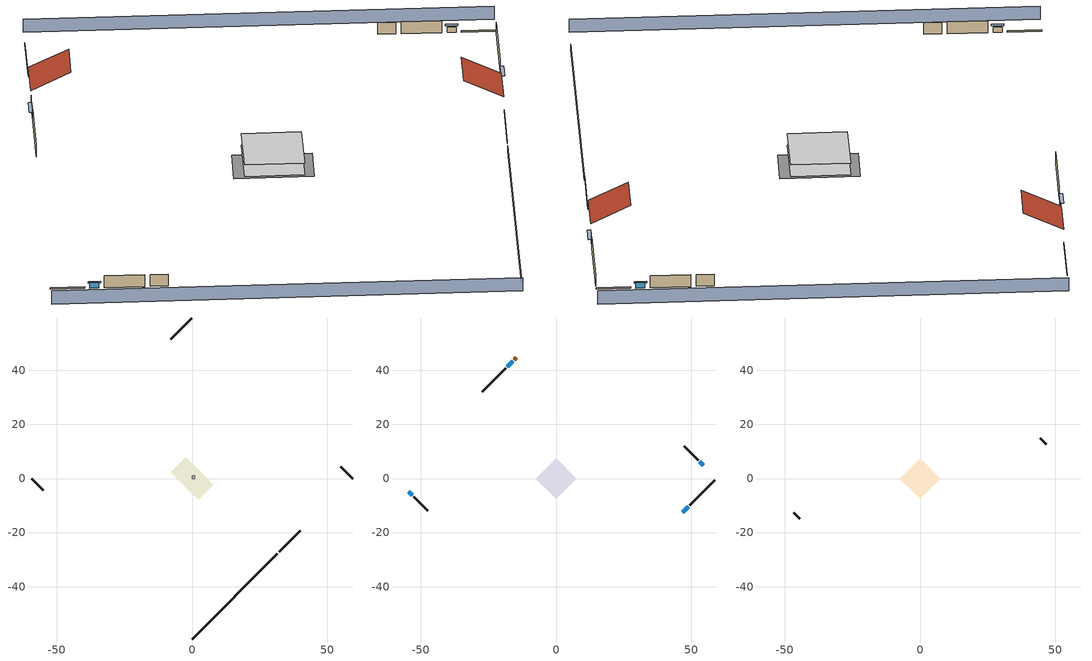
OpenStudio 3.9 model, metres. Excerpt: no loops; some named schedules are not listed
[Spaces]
crawlspace - vented 1
 floor foundation (Slab1 construction): -7.88,2.26 -2.26,7.88 7.88,-2.26 2.26,-7.88 z-0.91
 wall outside (RimJoist1 construction): 32.19,-27.17 39.99,-19.37 z0.3:0.61
 wall outside (RimJoist2 construction): -59.36,0 -55.03,-4.33 z0.3:0.61
 wall outside (RimJoist3 construction): 0,59.36 -7.8,51.56 z0.3:0.61
 wall outside (RimJoist4 construction): 59.36,0 55.03,4.33 z0.3:0.61
 wall foundation (FoundationWall1 construction): 0,-59.36 31.53,-27.83 z-0.91:0.3
furnace airloop ret air space
 floor adiabatic (AdiabaticConst): 0,0 0,1 1,1 1,0 z0
 wall adiabatic (AdiabaticConst): 0,1 0,0 1,0 1,1 0,1 z0:1
 ceiling adiabatic (AdiabaticConst): 1,0 1,1 0,1 0,0 z1
conditioned space 1
 floor to crawlspace - vented 1 (Floor1 construction): -7.55,0 0,7.55 7.55,0 0,-7.55 z0.3
 wall outside (Wall1 construction): 49.48,-9.88 58.7,-0.66 z0.3:2.74
 wall outside (Wall2 construction): -52.55,-6.8 -47.43,-11.93 z0.3:2.74
 wall outside (Wall3 construction): -18.6,40.76 -27.28,32.08 z0.3:2.74
 wall outside (Wall4 construction): 52.55,6.8 47.43,11.93 z0.3:2.74
 wall outside (AdiabaticWallConstruction): 46.95,-12.41 48.83,-10.53 / -16.07,43.29 -17.94,41.42 z0.3:1.49; -54.37,-4.99 -53.21,-6.15 / 54.37,4.99 53.21,6.15 z0.3:1.37
 wall outside (AdiabaticWallConstruction 1): -14.76,44.6 -15.41,43.95 z0.3:2.34
 window (WindowConstruction): 46.95,-12.41 48.82,-10.53 z0.3:1.49
 window (WindowConstruction 1): -54.37,-4.99 -53.21,-6.15 z0.3:1.37
 window (WindowConstruction 2): -16.07,43.29 -17.94,41.42 z0.3:1.49
 window (WindowConstruction 3): 54.37,4.99 53.21,6.15 z0.3:1.37
 door (Door): -14.76,44.59 -15.41,43.95 z0.3:2.34
attic - vented 1
 floor to conditioned space 1 (Floor2 construction Reversed): -7.55,0 0,7.55 7.55,0 0,-7.55 z2.74
 wall outside (Wall5 construction): -46.77,-12.58 -44.48,-14.88 z0.3:2.74
 wall outside (Wall6 construction): 46.77,12.58 44.48,14.88 z0.3:2.74
 roof outside (Roof1 construction): 46.29,-13.06,2.74 41.24,-8.01,6.31 35.6,-13.66,6.31 40.65,-18.71,2.74
 roof outside (Roof2 construction): -14.11,45.25,2.74 -9.06,40.2,6.31 -3.41,45.85,6.31 -8.46,50.9,2.74
shading: 62.59,3.23 3.23,62.59 / -62.59,-3.23 -3.23,-62.59 z0:2.74; 49.04,-10.32 46.74,-12.62 47.17,-13.05 49.47,-10.75 z1.8; -53,-6.36 -54.58,-4.77 -55.02,-5.2 -53.43,-6.79 z1.68; -18.16,41.2 -15.85,43.51 -16.28,43.94 -18.59,41.63 z1.8; 53,6.36 54.58,4.77 55.02,5.2 53.43,6.79 z1.68
[Site]
Portland Intl Arpt_OR: Latitude {deg}=45.59; Longitude {deg}=-122.6; Time Zone {hr}=-8; Elevation {m}=33; Terrain=Suburbs; Keep Site Location Information=Yes
[Site:GroundTemperature:Shallow]
10.2558, 8.96328, 8.85977, 9.47314, 11.9355, 14.3863, 16.5111, 17.8571, 17.9714, 16.8767, 14.8061, 12.4304
[Site:WaterMainsTemperature]
Calculation Method=Schedule; Temperature Schedule=mains temperature schedule
[Building]
Building 1
[Material] Roughness=Rough
Name | Thickness {m} | Conductivity {W/m-K} | Density {kg/m3} | Specific Heat {J/kg-K} | Thermal Absorptance | Solar Absorptance | Visible Absorptance
asphalt or fiberglass shingles | 0.00635 | 0.162714 | 1121.4 | 1465.45 | 0.9 | 0.85 | 0.85
roof rigid ins | 0.00281632 | 0.029427 | 32.04 | 1214.23 | 0.9 | 0.7 | 0.7
osb sheathing 0.5 in. | 0.0127 | 0.115458 | 512.64 | 1214.23 | 0.9 | 0.6 | 0.6
vinyl siding | 0.009525 | 0.089435 | 177.822 | 1046.75 | 0.9 | 0.5 | 0.5
osb sheathing 0.5 in. 1 | 0.0127 | 0.115458 | 512.64 | 1214.23 | 0.9 | 0.7 | 0.7
wall stud and cavity | 0.1397 | 0.549615 | 139.0536 | 1170.24 | 0.9 | 0.7 | 0.7
gypsum board | 0.0127 | 0.160291 | 801 | 837.4 | 0.9 | 0.6 | 0.6
wall stud and cavity 1 | 0.1397 | 0.419005 | 139.0536 | 1170.24 | 0.9 | 0.6 | 0.6
rim joist stud and cavity | 0.0508 | 0.178289 | 50.32683 | 1063.81 | 0.9 | 0.6 | 0.6
floor stud and cavity | 0.1397 | 0.923637 | 92.3553 | 1139.71 | 0.9 | 0.7 | 0.7
osb sheathing 0.75 in. | 0.01905 | 0.115458 | 512.64 | 1214.23 | 0.9 | 0.7 | 0.7
floor covering | 0.0127 | 0.0433444 | 54.468 | 1339.84 | 0.9 | 0.6 | 0.6
ceiling loosefill ins | 0.0846667 | 0.0480833 | 16.02 | 1046.75 | 0.9 | 0.7 | 0.7
ceiling stud and cavity | 0.1397 | 0.0920385 | 65.682 | 1177.47 | 0.9 | 0.7 | 0.7
concrete 8.0 in. | 0.2032 | 1.803125 | 2242.8 | 837.4 | 0.9 | 0.7 | 0.7
soil 0.5 in. | 0.0127 | 1.3848 | 1842.3 | 418.7 | 0.9 | 0.7 | 0.7
wood siding; wood siding 1 | 0.0254 | 0.102417 | 544.68 | 1172.36
wall rigid ins | 0.512978 | 0.029427 | 32.04 | 1214.23 | 0.9 | 0.7 | 0.7
wall stud and cavity 2 | 0.0889 | 0.380278 | 52.3479 | 1209.89 | 0.9 | 0.7 | 0.7
door material | 0.04445 | 0.0612267 | 512.64 | 1214.23 | 0.9 | 0.7 | 0.7
wall stud and cavity 3 | 0.0889 | 0.391764 | 83.0341 | 1211.67 | 0.9 | 0.7 | 0.7
furniture material conditioned space 1 | 0.1524 | 0.115458 | 640.8 | 1214.23 | 0.9 | 0.6 | 0.6
[Construction]
Roof1 construction; Roof2 construction: asphalt or fiberglass shingles, roof rigid ins, osb sheathing 0.5 in.
Wall1 construction; Wall2 construction; Wall3 construction; Wall4 construction: vinyl siding, osb sheathing 0.5 in. 1, wall stud and cavity, gypsum board
Wall5 construction; Wall6 construction: vinyl siding, osb sheathing 0.5 in. 1, wall stud and cavity 1
RimJoist1 construction; RimJoist2 construction; RimJoist3 construction; RimJoist4 construction: vinyl siding, rim joist stud and cavity
Floor1 construction: floor stud and cavity, osb sheathing 0.75 in., floor covering
Floor2 construction Reversed: gypsum board, ceiling stud and cavity, ceiling loosefill ins
FoundationWall1 construction: concrete 8.0 in.
Slab1 construction: soil 0.5 in.
WindowConstruction; WindowConstruction 1; WindowConstruction 2; WindowConstruction 3: WindowMaterial
AdiabaticWallConstruction: wood siding, wall rigid ins, wall stud and cavity 2, gypsum board
Door: door material
AdiabaticWallConstruction 1: wood siding 1, wall rigid ins, wall stud and cavity 2, gypsum board
PartitionWallConstruction: gypsum board, wall stud and cavity 3, gypsum board
furniture construction conditioned space 1: furniture material conditioned space 1
AdiabaticConst: Adiabatic
[WindowMaterial:SimpleGlazingSystem]
WindowMaterial: U-Factor {W/m2-K}=2.78222; Solar Heat Gain Coefficient=0.56
[Material:NoMass]
Adiabatic: Roughness=Rough; Thermal Resistance {m2-K/W}=176.1
[ThermalZone] Multiplier=1; Use Ideal Air Loads=No
Name | Volume {m3} | Thermostat
conditioned space | 278.185 | conditioned space temperature setpoint
attic - vented | 90.8252
crawlspace - vented | 139.092
furnace airloop ret air zone | 1
[Sizing:Zone] Zone Cooling Design Supply Air Temperature Input Method=SupplyAirTemperature; Zone Cooling Design Supply Air Temperature {C}=14; Zone Cooling Design Supply Air Temperature Difference {deltaC}=11.11; Zone Heating Design Supply Air Temperature Input Method=SupplyAirTemperature; Zone Heating Design Supply Air Temperature {C}=40; Zone Heating Design Supply Air Temperature Difference {deltaC}=11.11; Zone Cooling Design Supply Air Humidity Ratio {kg-H2O/kg-air}=0.0085; Zone Heating Design Supply Air Humidity Ratio {kg-H2O/kg-air}=0.008; Cooling Design Air Flow Method=DesignDay; Heating Design Air Flow Method=DesignDay; Account for Dedicated Outdoor Air System=No; Dedicated Outdoor Air System Control Strategy=NeutralSupplyAir; Dedicated Outdoor Air Low Setpoint Temperature for Design {C}=autosize; Dedicated Outdoor Air High Setpoint Temperature for Design {C}=autosize; Zone Load Sizing Method=Sensible Load Only No Latent Load; Zone Latent Cooling Design Supply Air Humidity Ratio Input Method=HumidityRatioDifference; Zone Cooling Design Supply Air Humidity Ratio Difference {kgWater/kgDryAir}=0.005; Zone Latent Heating Design Supply Air Humidity Ratio Input Method=HumidityRatioDifference; Zone Humidification Design Supply Air Humidity Ratio Difference {kgWater/kgDryAir}=0.005; Sizing Option=Coincident
attic - vented; crawlspace - vented; furnace airloop ret air zone
[Space]
Name | Thermal Zone | Volume {m3}
conditioned space 1 | conditioned space | 278.185
attic - vented 1 | attic - vented | 90.8252
crawlspace - vented 1 | crawlspace - vented | 139.092
furnace airloop ret air space | furnace airloop ret air zone
[ThermostatSetpoint:DualSetpoint]
conditioned space temperature setpoint: Heating Setpoint Temperature Schedule=heating setpoint; Cooling Setpoint Temperature Schedule=cooling setpoint; Temperature Difference Between Cutout And Setpoint {deltaC}=0
[Foundation:Kiva]
Foundation Kiva 1: Initial Indoor Air Temperature {C}=8.36103; Wall Height Above Grade {m}=0.3048; Wall Depth Below Slab {m}=0.2032
[Foundation:Kiva:Settings]
Soil Conductivity {W/m-K}=1.3848; Soil Density {kg/m3}=1842.3; Soil Specific Heat {J/kg-K}=418.7; Ground Solar Absorptivity=0.9; Ground Thermal Absorptivity=0.9; Ground Surface Roughness {m}=0.03; Far-Field Width {m}=40; Deep-Ground Boundary Condition=ZeroFlux; Deep-Ground Depth {m}=40; Minimum Cell Dimension {m}=0.2; Maximum Cell Growth Coefficient=3; Simulation Timestep=Timestep
[SurfaceProperty:ExposedFoundationPerimeter]
Slab1: Exposed Perimeter Calculation Method=TotalExposedPerimeter; Total Exposed Perimeter {m}=44.59224
[SurfaceProperty:IncidentSolarMultiplier] Incident Solar Multiplier=1; Incident Solar Multiplier Schedule=trans schedule winter=0.85 summer=0.7
Window1; Window2; Window3; Window4
[InternalMass:Definition] Design Level Calculation Method=SurfaceArea
Name | Construction | Surface Area {m2}
partition wall mass | PartitionWallConstruction | 114.085
furniture mass conditioned space 1 | furniture construction conditioned space 1 | 45.63397
[InternalMass] Space or SpaceType=conditioned space 1; Multiplier=1
Name | Internal Mass Definition
partition wall mass | partition wall mass
furniture mass conditioned space 1 | furniture mass conditioned space 1
[EnergyManagementSystem:Sensor]
Name | Output Variable or Output Meter Index Key | Output Variable or Output Meter
water_heater_T_set | water heater setpoint | Schedule Value
out_pb_s |  | Site Outdoor Air Barometric Pressure
out_wt_s |  | Site Outdoor Air Humidity Ratio
site_vw_s |  | Site Wind Speed
cool_season | cooling season schedule | Schedule Value
furnace_airloop_AH_MFR_s | Node 15 | System Node Mass Flow Rate
furnace_airloop_AH_VFR_s | Node 15 | System Node Current Density Volume Flow Rate
furnace_airloop_AH_Tout_s | Node 15 | System Node Temperature
furnace_airloop_AH_Wout_s | Node 15 | System Node Humidity Ratio
furnace_airloop_RA_T_s | Node 18 | System Node Temperature
furnace_airloop_Ra_W_s | Node 18 | System Node Humidity Ratio
furnace_airloop_0_DZ_T_s | crawlspace - vented | Zone Air Temperature
furnace_airloop_0_DZ_W_s | crawlspace - vented | Zone Mean Air Humidity Ratio
natural_vent_s | natural vent schedule | Schedule Value
htg_sp_s | heating setpoint | Schedule Value
clg_sp_s | cooling setpoint | Schedule Value
mech_vent_range_fan_0_sch_s | mech vent range fan 0 schedule | Schedule Value
mech_vent_bath_fan_0_sch_s | mech vent bath fan 0 schedule | Schedule Value
clothes_dryer_exhaust_0_sch_s | clothes_dryer | Schedule Value
htg_load_cond |  | Heating:EnergyTransfer:Zone:CONDITIONED SPACE
clg_load_cond |  | Cooling:EnergyTransfer:Zone:CONDITIONED SPACE
htg_load_duct |  | Heating:EnergyTransfer:Zone:FURNACE AIRLOOP RET AIR ZONE
clg_load_duct |  | Cooling:EnergyTransfer:Zone:FURNACE AIRLOOP RET AIR ZONE
s_conv | Floor1 | Surface Inside Face Convection Heat Gain Energy
s_ig | Floor1 | Surface Inside Face Internal Gains Radiation Heat Gain Energy
s_sol | Floor1 | Surface Inside Face Solar Radiation Heat Gain Energy
s_lgt | Floor1 | Surface Inside Face Lights Radiation Heat Gain Energy
s_surf | Floor1 | Surface Inside Face Net Surface Thermal Radiation Heat Gain Energy
s_conv_1 | Floor2 | Surface Inside Face Convection Heat Gain Energy
s_ig_1 | Floor2 | Surface Inside Face Internal Gains Radiation Heat Gain Energy
s_sol_1 | Floor2 | Surface Inside Face Solar Radiation Heat Gain Energy
s_lgt_1 | Floor2 | Surface Inside Face Lights Radiation Heat Gain Energy
s_surf_1 | Floor2 | Surface Inside Face Net Surface Thermal Radiation Heat Gain Energy
ss_sol | Door1 | Surface Inside Face Solar Radiation Heat Gain Energy
ss_lgt | Door1 | Surface Inside Face Lights Radiation Heat Gain Energy
ss_conv | Door1 | Surface Inside Face Convection Heat Gain Energy
ss_ig | Door1 | Surface Inside Face Internal Gains Radiation Heat Gain Energy
ss_surf | Door1 | Surface Inside Face Net Surface Thermal Radiation Heat Gain Energy
ss_conv_1 | Window1 | Surface Inside Face Convection Heat Gain Energy
ss_ig_1 | Window1 | Surface Inside Face Internal Gains Radiation Heat Gain Energy
ss_surf_1 | Window1 | Surface Inside Face Net Surface Thermal Radiation Heat Gain Energy
ss_trans_in | Window1 | Surface Window Transmitted Solar Radiation Rate
ss_back_out | Window1 | Surface Window Shortwave from Zone Back Out Window Heat Transfer Rate
ss_trans_out | Window1 | Surface Inside Face Initial Transmitted Diffuse Transmitted Out Window Solar Radiation Rate
ss_conv_2 | Window2 | Surface Inside Face Convection Heat Gain Energy
ss_ig_2 | Window2 | Surface Inside Face Internal Gains Radiation Heat Gain Energy
ss_surf_2 | Window2 | Surface Inside Face Net Surface Thermal Radiation Heat Gain Energy
ss_trans_in_1 | Window2 | Surface Window Transmitted Solar Radiation Rate
ss_back_out_1 | Window2 | Surface Window Shortwave from Zone Back Out Window Heat Transfer Rate
ss_trans_out_1 | Window2 | Surface Inside Face Initial Transmitted Diffuse Transmitted Out Window Solar Radiation Rate
ss_conv_3 | Window3 | Surface Inside Face Convection Heat Gain Energy
ss_ig_3 | Window3 | Surface Inside Face Internal Gains Radiation Heat Gain Energy
ss_surf_3 | Window3 | Surface Inside Face Net Surface Thermal Radiation Heat Gain Energy
ss_trans_in_2 | Window3 | Surface Window Transmitted Solar Radiation Rate
ss_back_out_2 | Window3 | Surface Window Shortwave from Zone Back Out Window Heat Transfer Rate
ss_trans_out_2 | Window3 | Surface Inside Face Initial Transmitted Diffuse Transmitted Out Window Solar Radiation Rate
ss_conv_4 | Window4 | Surface Inside Face Convection Heat Gain Energy
ss_ig_4 | Window4 | Surface Inside Face Internal Gains Radiation Heat Gain Energy
ss_surf_4 | Window4 | Surface Inside Face Net Surface Thermal Radiation Heat Gain Energy
ss_trans_in_3 | Window4 | Surface Window Transmitted Solar Radiation Rate
ss_back_out_3 | Window4 | Surface Window Shortwave from Zone Back Out Window Heat Transfer Rate
ss_trans_out_3 | Window4 | Surface Inside Face Initial Transmitted Diffuse Transmitted Out Window Solar Radiation Rate
s_conv_2 | Wall1 | Surface Inside Face Convection Heat Gain Energy
s_ig_2 | Wall1 | Surface Inside Face Internal Gains Radiation Heat Gain Energy
s_sol_2 | Wall1 | Surface Inside Face Solar Radiation Heat Gain Energy
s_lgt_2 | Wall1 | Surface Inside Face Lights Radiation Heat Gain Energy
s_surf_2 | Wall1 | Surface Inside Face Net Surface Thermal Radiation Heat Gain Energy
s_conv_3 | Wall2 | Surface Inside Face Convection Heat Gain Energy
s_ig_3 | Wall2 | Surface Inside Face Internal Gains Radiation Heat Gain Energy
s_sol_3 | Wall2 | Surface Inside Face Solar Radiation Heat Gain Energy
s_lgt_3 | Wall2 | Surface Inside Face Lights Radiation Heat Gain Energy
s_surf_3 | Wall2 | Surface Inside Face Net Surface Thermal Radiation Heat Gain Energy
s_conv_4 | Wall3 | Surface Inside Face Convection Heat Gain Energy
s_ig_4 | Wall3 | Surface Inside Face Internal Gains Radiation Heat Gain Energy
s_sol_4 | Wall3 | Surface Inside Face Solar Radiation Heat Gain Energy
s_lgt_4 | Wall3 | Surface Inside Face Lights Radiation Heat Gain Energy
s_surf_4 | Wall3 | Surface Inside Face Net Surface Thermal Radiation Heat Gain Energy
s_conv_5 | Wall4 | Surface Inside Face Convection Heat Gain Energy
s_ig_5 | Wall4 | Surface Inside Face Internal Gains Radiation Heat Gain Energy
s_sol_5 | Wall4 | Surface Inside Face Solar Radiation Heat Gain Energy
s_lgt_5 | Wall4 | Surface Inside Face Lights Radiation Heat Gain Energy
s_surf_5 | Wall4 | Surface Inside Face Net Surface Thermal Radiation Heat Gain Energy
im_conv | furniture mass conditioned space 1 | Surface Inside Face Convection Heat Gain Energy
im_ig | furniture mass conditioned space 1 | Surface Inside Face Internal Gains Radiation Heat Gain Energy
im_sol | furniture mass conditioned space 1 | Surface Inside Face Solar Radiation Heat Gain Energy
im_lgt | furniture mass conditioned space 1 | Surface Inside Face Lights Radiation Heat Gain Energy
im_surf | furniture mass conditioned space 1 | Surface Inside Face Net Surface Thermal Radiation Heat Gain Energy
im_conv_1 | partition wall mass | Surface Inside Face Convection Heat Gain Energy
im_ig_1 | partition wall mass | Surface Inside Face Internal Gains Radiation Heat Gain Energy
im_sol_1 | partition wall mass | Surface Inside Face Solar Radiation Heat Gain Energy
im_lgt_1 | partition wall mass | Surface Inside Face Lights Radiation Heat Gain Energy
im_surf_1 | partition wall mass | Surface Inside Face Net Surface Thermal Radiation Heat Gain Energy
airflow_gain | infil flow | Infiltration Sensible Heat Gain Energy
airflow_loss | infil flow | Infiltration Sensible Heat Loss Energy
airflow_gain_1 | natural vent flow | Infiltration Sensible Heat Gain Energy
airflow_loss_1 | natural vent flow | Infiltration Sensible Heat Loss Energy
airflow_gain_2 | whole house fan flow | Infiltration Sensible Heat Gain Energy
airflow_loss_2 | whole house fan flow | Infiltration Sensible Heat Loss Energy
mv_conv | mech vent bath fan 0 | Electric Equipment Convective Heating Energy
mv_rad | mech vent bath fan 0 | Electric Equipment Radiant Heating Energy
mv_conv_1 | mech vent house fan | Electric Equipment Convective Heating Energy
mv_rad_1 | mech vent house fan | Electric Equipment Radiant Heating Energy
mv_conv_2 | mech vent house fan cfis | Electric Equipment Convective Heating Energy
mv_rad_2 | mech vent house fan cfis | Electric Equipment Radiant Heating Energy
mv_conv_3 | mech vent range fan 0 | Electric Equipment Convective Heating Energy
mv_rad_3 | mech vent range fan 0 | Electric Equipment Radiant Heating Energy
mv_conv_4 | mech vent house fan latent load | Other Equipment Convective Heating Energy
mv_rad_4 | mech vent house fan latent load | Other Equipment Radiant Heating Energy
mv_conv_5 | mech vent house fan sensible load | Other Equipment Convective Heating Energy
mv_rad_5 | mech vent house fan sensible load | Other Equipment Radiant Heating Energy
ducts_conv | furnace airloop_0 RetCondToRP | Other Equipment Convective Heating Energy
ducts_rad | furnace airloop_0 RetCondToRP | Other Equipment Radiant Heating Energy
[OtherEquipment:Definition] Design Level Calculation Method=EquipmentLevel
Name | Design Level {W} | Fraction Latent | Fraction Radiant | Fraction Lost
water heater sens; furnace airloop_0 SupSensLkToCond; furnace airloop_0 SupCondToLv; furnace airloop_0 RetCondToRP; furnace airloop_0 RetSensLkToRP; furnace airloop_0 SupCondToDZ; furnace airloop_0 RetCondToDZ; furnace airloop_0 SupSensLkToDZ; mech vent house fan sensible load | 0 | 0 | 0 | 0
water heater lat; furnace airloop_0 SupLatLkToCond; furnace airloop_0 RetLatLkToRP; furnace airloop_0 SupLatLkToDZ; mech vent house fan latent load | 0 | 1 | 0 | 0
water heater energy adjustment1 | 0.01 | 0 | 0 | 1
clothes dryer 2 | 0 | 0.015 | 0.081 | 0.85
cooking range 2 | 0 | 0.08 | 0.432 | 0.2
general water use sensible | -116.29 | 0 | 0.6 | 0
general water use latent | 117.996 | 1 | 0 | 0
[OtherEquipment]
Name | Other Equipment Definition | Space or SpaceType | Schedule | Fuel Type
water heater sens | water heater sens | conditioned space 1 | Always On Discrete
water heater lat | water heater lat | conditioned space 1 | Always On Discrete
water heater energy adjustment1 | water heater energy adjustment1 | conditioned space 1 | Always On Discrete | Electricity
clothes dryer 1 | clothes dryer 2 | conditioned space 1 | clothes_dryer | Electricity
cooking range 1 | cooking range 2 | conditioned space 1 | cooking_range | Electricity
general water use sensible | general water use sensible | conditioned space 1 | general water use schedule
general water use latent | general water use latent | conditioned space 1 | general water use schedule
furnace airloop_0 SupSensLkToCond | furnace airloop_0 SupSensLkToCond | conditioned space 1 | Always On Discrete
furnace airloop_0 SupLatLkToCond | furnace airloop_0 SupLatLkToCond | conditioned space 1 | Always On Discrete
furnace airloop_0 SupCondToLv | furnace airloop_0 SupCondToLv | conditioned space 1 | Always On Discrete
furnace airloop_0 RetCondToRP | furnace airloop_0 RetCondToRP | furnace airloop ret air space | Always On Discrete
furnace airloop_0 RetSensLkToRP | furnace airloop_0 RetSensLkToRP | furnace airloop ret air space | Always On Discrete
furnace airloop_0 RetLatLkToRP | furnace airloop_0 RetLatLkToRP | furnace airloop ret air space | Always On Discrete
furnace airloop_0 SupCondToDZ | furnace airloop_0 SupCondToDZ | crawlspace - vented 1 | Always On Discrete
furnace airloop_0 RetCondToDZ | furnace airloop_0 RetCondToDZ | crawlspace - vented 1 | Always On Discrete
furnace airloop_0 SupSensLkToDZ | furnace airloop_0 SupSensLkToDZ | crawlspace - vented 1 | Always On Discrete
furnace airloop_0 SupLatLkToDZ | furnace airloop_0 SupLatLkToDZ | crawlspace - vented 1 | Always On Discrete
mech vent house fan sensible load | mech vent house fan sensible load | conditioned space 1 | Always On Discrete
mech vent house fan latent load | mech vent house fan latent load | conditioned space 1 | Always On Discrete
[ElectricEquipment:Definition] Design Level Calculation Method=EquipmentLevel
Name | Design Level {W} | Fraction Latent | Fraction Radiant | Fraction Lost
clothes washer | 362.432 | 0.03 | 0.162 | 0.7
clothes dryer | 4323.33 | 0.015 | 0.081 | 0.85
dishwasher | 463.807 | 0.3 | 0.18 | 0.4
fridge | 45.9075 | 0 | 0.6 | 0
freezer | 194.914 | 0 | 0.6 | 0
cooking range | 1401.71 | 0.08 | 0.432 | 0.2
misc tv | 1480.51 | 0 | 0.6 | 0
misc plug loads | 929.639 | 0.021 | 0.558 | 0.049
whole house fan; mech vent house fan | 0 | 0 | 0 | 1
mech vent house fan cfis | 0 | 0 | 0 | 0
mech vent range fan 0; mech vent bath fan 0 | 30 | 0 | 0 | 1
[ElectricEquipment] Space or SpaceType=conditioned space 1
Name | Electric Equipment Definition | Schedule
clothes washer | clothes washer | clothes_washer
clothes dryer | clothes dryer | clothes_dryer
dishwasher | dishwasher | dishwasher
fridge | fridge | fridge schedule
freezer | freezer | freezer schedule
cooking range | cooking range | cooking_range
misc tv | misc tv | plug_loads_tv
misc plug loads | misc plug loads | plug_loads_other
whole house fan | whole house fan | Always On Discrete
mech vent house fan | mech vent house fan | mech vent house fan schedule
mech vent house fan cfis | mech vent house fan cfis | mech vent house fan cfis schedule
mech vent range fan 0 | mech vent range fan 0 | mech vent range fan 0 schedule
mech vent bath fan 0 | mech vent bath fan 0 | mech vent bath fan 0 schedule
[WaterUse:Equipment:Definition]
Name | Peak Flow Rate {m3/s}
clothes washer | 2.47848e-06
dishwasher | 6.83736e-06
[Lights:Definition]
interior lighting: Design Level Calculation Method=LightingLevel; Lighting Level {W}=848.861; Fraction Radiant=0.6; Fraction Visible=0.2; Return Air Fraction=0
[Lights]
interior lighting: Lights Definition=interior lighting; Space or SpaceType=conditioned space 1; Schedule=lighting_interior; Fraction Replaceable=1
[Exterior:Lights:Definition]
exterior lighting: Design Level {W}=37.1441
[Exterior:Lights]
exterior lighting: Exterior Lights Definition=exterior lighting; Schedule=exterior lighting schedule
[People:Definition]
occupants: Number of People Calculation Method=People; Number of People {people}=6; Fraction Radiant=0.314171; Sensible Heat Fraction=0.56303; Carbon Dioxide Generation Rate {m3/s-W}=0; Enable ASHRAE 55 Comfort Warnings=No; Mean Radiant Temperature Calculation Type=EnclosureAveraged
[People]
occupants: People Definition=occupants; Space or SpaceType=conditioned space 1; Number of People Schedule=occupants; Activity Level Schedule=occupants activity schedule; Multiplier=1
[ZoneMixing] Schedule=Always On Continuous; Design Flow Rate Calculation Method=Flow/Zone; Design Flow Rate {m3/s}=0
Name | Zone or Space | Source Zone or Space
furnace airloop_0 ZoneMixDZToCond mix | conditioned space | crawlspace - vented
furnace airloop_0 ZoneMixCondToDZ mix | crawlspace - vented | conditioned space
whole house fan mix | attic - vented | conditioned space
[SpaceInfiltration:DesignFlowRate] Schedule=Always On Discrete
Name | Space or SpaceType | Design Flow Rate Calculation Method | Design Flow Rate {m3/s} | Air Changes per Hour {1/hr} | Constant Term Coefficient | Temperature Term Coefficient | Velocity Term Coefficient | Velocity Squared Term Coefficient
natural vent flow; whole house fan flow; infil flow | conditioned space 1 | Flow/Space | 0
infil crawlspace - vented 1 | crawlspace - vented 1 | AirChanges/Hour |  | 2.6013 | 1 | 0 | 0 | 0
crawlspace_vented 1 duct leakage imbalance infil flow | crawlspace - vented 1 | Flow/Space | 0
[SpaceInfiltration:EffectiveLeakageArea]
infil attic - vented 1: Space or SpaceType=attic - vented 1; Schedule=Always On Discrete; Effective Air Leakage Area {cm2}=3802.45; Stack Coefficient=0.000166082; Wind Coefficient=3.54531e-05
